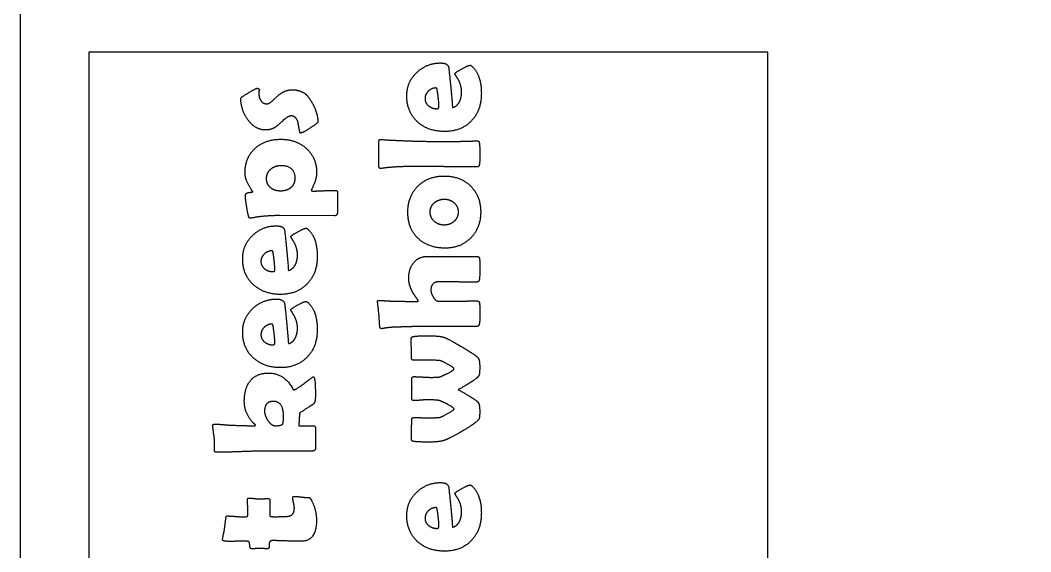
# Model space of a CAD drawing. Header units: millimetres. Extents: x 10 to 778, y 22 to 238.
# Drawn here: x 374.98 to 404.75, y 135.28 to 150.94 of the extents above; entities that cross this region are included whole.
import ezdxf

# ---------------------------------------------------------------- set-up
doc = ezdxf.new("R2010")
doc.units = ezdxf.units.MM
doc.layers.get('0').update_dxf_attribs({"linetype": 'CONTINUOUS'})

msp = doc.modelspace()

# ---------------------------------------------------------------- linework, layer by layer
for p, q in [((385.546, 146.625), (385.546, 147.376)), ((385.59, 147.424), (385.628, 147.422)), ((384.325, 145.858), (384.327, 145.429)), ((384.239, 145.179), (382.62, 145.183)), ((386.976, 143.983), (388.426, 143.979)), ((387.295, 142.663), (387.815, 142.663)), ((386.511, 140.106), (386.511, 140.161)), ((386.511, 140.091), (386.511, 140.106)), ((386.513, 140.016), (386.511, 140.102)), ((383.585, 138.25), (382.298, 138.25)), ((382.328, 136.505), (382.328, 136.347))]:
    msp.add_line(p, q)
msp.add_lwpolyline([(494.316, 27.8), (494.316, 231.8), (494.316, 237.8), (494.316, 237.818), (494.288, 237.871), (494.231, 237.9), (494.217, 237.9), (491.215, 237.9), (378.079, 237.9), (375.077, 237.9), (375.059, 237.9), (375.01, 237.871), (374.978, 237.818), (374.978, 237.8), (374.978, 231.8), (374.978, 27.8)])
msp.add_lwpolyline([(397, 112), (397, 150), (377, 150), (377, 112)], close=True)
for points in [[(386.658, 149.396), (386.953, 149.678), (387.358, 149.678)], [(387.358, 149.678), (387.571, 149.678), (387.6, 149.541)], [(387.6, 149.541), (387.604, 149.518), (387.646, 149.106)], [(387.777, 149.358), (387.798, 149.403), (387.991, 149.507)], [(387.991, 149.507), (388.185, 149.611), (388.237, 149.611)], [(388.237, 149.611), (388.252, 149.611), (388.286, 149.579)], [(388.286, 149.579), (388.561, 149.323), (388.561, 148.782)], [(386.364, 148.711), (386.364, 149.115), (386.658, 149.396)], [(387.878, 149.199), (387.827, 149.279), (387.777, 149.358)], [(387.979, 148.822), (387.979, 149.009), (387.878, 149.199)], [(381.702, 148.801), (381.928, 148.934), (381.966, 148.934)], [(381.966, 148.934), (381.987, 148.934), (382.023, 148.902)], [(382.023, 148.902), (382.008, 148.843), (382.008, 148.785)], [(382.658, 148.782), (382.817, 148.89), (383, 148.89)], [(383, 148.89), (383.108, 148.89), (383.227, 148.848)], [(383.227, 148.848), (383.36, 148.799), (383.421, 148.726)], [(387.001, 148.85), (386.902, 148.757), (386.902, 148.629)], [(387.23, 148.942), (387.1, 148.942), (387.001, 148.85)], [(387.264, 148.873), (387.253, 148.942), (387.23, 148.942)], [(387.312, 148.389), (387.312, 148.545), (387.264, 148.873)], [(387.646, 149.106), (387.674, 148.858), (387.712, 148.366)], [(381.476, 148.635), (381.476, 148.669), (381.702, 148.801)], [(381.672, 148.023), (381.476, 148.309), (381.476, 148.635)], [(382.008, 148.785), (382.008, 148.66), (382.063, 148.576)], [(382.063, 148.576), (382.126, 148.475), (382.241, 148.475)], [(382.241, 148.475), (382.315, 148.475), (382.429, 148.583)], [(382.429, 148.583), (382.599, 148.745), (382.658, 148.782)], [(383.421, 148.726), (383.555, 148.57), (383.648, 148.362)], [(386.684, 147.941), (386.364, 148.232), (386.364, 148.711)], [(386.902, 148.629), (386.902, 148.496), (387.014, 148.41)], [(387.712, 148.366), (387.848, 148.396), (387.92, 148.545)], [(387.92, 148.545), (387.979, 148.667), (387.979, 148.822)], [(388.561, 148.782), (388.561, 148.282), (388.269, 147.975)], [(383.648, 148.362), (383.745, 148.137), (383.745, 147.948)], [(387.014, 148.41), (387.117, 148.33), (387.255, 148.33)], [(387.255, 148.33), (387.312, 148.33), (387.312, 148.389)], [(382.208, 147.704), (381.892, 147.704), (381.672, 148.023)], [(382.752, 148.011), (382.54, 147.82), (382.527, 147.811)], [(382.967, 148.118), (382.874, 148.118), (382.752, 148.011)], [(383.16, 147.933), (383.101, 148.118), (382.967, 148.118)], [(383.745, 147.948), (383.745, 147.906), (383.516, 147.76)], [(388.269, 147.975), (387.972, 147.66), (387.476, 147.66)], [(382.527, 147.811), (382.376, 147.704), (382.208, 147.704)], [(383.215, 147.637), (383.187, 147.784), (383.16, 147.933)], [(383.516, 147.76), (383.288, 147.614), (383.238, 147.614)], [(387.476, 147.66), (386.993, 147.66), (386.684, 147.941)], [(381.901, 147.166), (382.191, 147.431), (382.656, 147.431)], [(382.656, 147.431), (383.105, 147.431), (383.402, 147.166)], [(383.238, 147.614), (383.219, 147.614), (383.215, 147.637)], [(385.546, 147.376), (385.546, 147.429), (385.59, 147.424)], [(385.628, 147.422), (386.536, 147.368), (387.234, 147.368)], [(387.234, 147.368), (387.808, 147.368), (388.115, 147.372)], [(388.115, 147.372), (388.164, 147.372), (388.281, 147.378)], [(388.281, 147.378), (388.389, 147.384), (388.447, 147.384)], [(388.447, 147.384), (388.492, 147.384), (388.5, 147.332)], [(381.6, 146.436), (381.6, 146.892), (381.901, 147.166)], [(383.402, 147.166), (383.709, 146.892), (383.709, 146.449)], [(388.5, 147.332), (388.517, 147.237), (388.517, 146.991)], [(388.517, 146.991), (388.517, 146.739), (388.5, 146.67)], [(382.357, 146.548), (382.225, 146.436), (382.225, 146.272)], [(382.651, 146.651), (382.483, 146.651), (382.357, 146.548)], [(383.076, 146.281), (383.076, 146.651), (382.651, 146.651)], [(385.593, 146.571), (385.546, 146.571), (385.546, 146.625)], [(385.628, 146.575), (385.605, 146.571), (385.593, 146.571)], [(386.429, 146.628), (385.965, 146.621), (385.628, 146.575)], [(387.234, 146.625), (386.351, 146.625), (386.429, 146.628)], [(387.793, 146.621), (387.419, 146.625), (387.234, 146.625)], [(388.353, 146.617), (388.166, 146.617), (387.793, 146.621)], [(388.443, 146.617), (388.437, 146.617), (388.353, 146.617)], [(388.5, 146.67), (388.489, 146.623), (388.443, 146.617)], [(381.715, 146.071), (381.6, 146.272), (381.6, 146.436)], [(382.225, 146.272), (382.225, 146.104), (382.357, 146.003)], [(382.948, 146.007), (383.076, 146.106), (383.076, 146.281)], [(383.709, 146.449), (383.709, 146.287), (383.629, 146.102)], [(386.693, 146.054), (386.991, 146.348), (387.466, 146.348)], [(387.466, 146.348), (387.945, 146.348), (388.244, 146.055)], [(381.613, 145.77), (381.613, 145.852), (381.721, 145.863)], [(381.829, 145.892), (381.829, 145.871), (381.715, 146.071)], [(381.721, 145.863), (381.829, 145.875), (381.829, 145.892)], [(382.357, 146.003), (382.477, 145.915), (382.651, 145.915)], [(382.651, 145.915), (382.83, 145.915), (382.948, 146.007)], [(383.629, 146.102), (383.549, 145.917), (383.549, 145.934)], [(383.549, 145.934), (383.549, 145.906), (383.612, 145.906)], [(383.612, 145.906), (383.719, 145.906), (383.935, 145.917)], [(383.935, 145.917), (384.15, 145.927), (384.258, 145.927)], [(384.258, 145.927), (384.325, 145.927), (384.325, 145.858)], [(386.396, 145.284), (386.396, 145.759), (386.693, 146.054)], [(388.244, 146.055), (388.542, 145.761), (388.542, 145.284)], [(381.649, 145.444), (381.613, 145.669), (381.613, 145.77)], [(387.466, 145.658), (387.3, 145.658), (387.172, 145.555)], [(387.758, 145.56), (387.636, 145.658), (387.466, 145.658)], [(381.716, 145.131), (381.684, 145.213), (381.649, 145.444)], [(384.327, 145.429), (384.327, 145.284), (384.316, 145.242)], [(386.699, 144.511), (386.396, 144.796), (386.396, 145.284)], [(387.172, 145.555), (387.045, 145.452), (387.045, 145.288)], [(387.045, 145.288), (387.045, 145.122), (387.176, 145.015)], [(387.888, 145.288), (387.888, 145.452), (387.758, 145.56)], [(387.758, 145.015), (387.888, 145.122), (387.888, 145.288)], [(388.542, 145.284), (388.542, 144.822), (388.248, 144.523)], [(381.758, 145.105), (381.726, 145.105), (381.716, 145.131)], [(381.794, 145.11), (381.773, 145.105), (381.758, 145.105)], [(382.62, 145.183), (382.13, 145.183), (381.794, 145.11)], [(384.316, 145.242), (384.302, 145.179), (384.239, 145.179)], [(387.176, 145.015), (387.297, 144.914), (387.466, 144.914)], [(387.466, 144.914), (387.636, 144.914), (387.758, 145.015)], [(381.825, 144.599), (382.119, 144.881), (382.525, 144.881)], [(382.525, 144.881), (382.738, 144.881), (382.767, 144.744)], [(382.767, 144.744), (382.771, 144.721), (382.813, 144.309)], [(382.944, 144.561), (382.965, 144.605), (383.158, 144.709)], [(383.158, 144.709), (383.351, 144.813), (383.404, 144.813)], [(383.404, 144.813), (383.419, 144.813), (383.452, 144.782)], [(383.452, 144.782), (383.728, 144.525), (383.728, 143.985)], [(381.531, 143.913), (381.531, 144.317), (381.825, 144.599)], [(383.045, 144.401), (382.994, 144.481), (382.944, 144.561)], [(383.145, 144.025), (383.145, 144.212), (383.045, 144.401)], [(387.491, 144.225), (387.003, 144.225), (386.699, 144.511)], [(388.248, 144.523), (387.953, 144.225), (387.491, 144.225)], [(382.397, 144.145), (382.267, 144.145), (382.168, 144.052)], [(382.431, 144.075), (382.42, 144.145), (382.397, 144.145)], [(382.479, 143.592), (382.479, 143.747), (382.431, 144.075)], [(382.813, 144.309), (382.841, 144.061), (382.878, 143.569)], [(381.85, 143.144), (381.531, 143.434), (381.531, 143.913)], [(382.168, 144.052), (382.069, 143.96), (382.069, 143.831)], [(382.069, 143.831), (382.069, 143.699), (382.18, 143.613)], [(383.087, 143.747), (383.145, 143.869), (383.145, 144.025)], [(383.728, 143.985), (383.728, 143.485), (383.436, 143.178)], [(386.421, 143.337), (386.421, 143.607), (386.562, 143.787)], [(386.562, 143.787), (386.713, 143.983), (386.976, 143.983)], [(388.426, 143.979), (388.5, 143.979), (388.508, 143.92)], [(388.508, 143.92), (388.517, 143.852), (388.517, 143.613)], [(382.18, 143.613), (382.283, 143.533), (382.422, 143.533)], [(382.422, 143.533), (382.479, 143.533), (382.479, 143.592)], [(382.878, 143.569), (383.015, 143.598), (383.087, 143.747)], [(388.517, 143.613), (388.517, 143.382), (388.5, 143.291)], [(386.494, 143.016), (386.421, 143.182), (386.421, 143.337)], [(387.321, 143.234), (387.075, 143.234), (387.075, 142.984)], [(387.865, 143.228), (387.501, 143.234), (387.321, 143.234)], [(388.41, 143.222), (388.229, 143.222), (387.865, 143.228)], [(388.5, 143.291), (388.487, 143.222), (388.41, 143.222)], [(382.643, 142.862), (382.159, 142.862), (381.85, 143.144)], [(383.436, 143.178), (383.139, 142.862), (382.643, 142.862)], [(386.631, 142.782), (386.545, 142.904), (386.494, 143.016)], [(387.075, 142.984), (387.075, 142.9), (387.142, 142.787)], [(381.825, 142.442), (382.119, 142.724), (382.525, 142.724)], [(382.525, 142.724), (382.738, 142.724), (382.767, 142.587)], [(382.767, 142.587), (382.771, 142.564), (382.813, 142.152)], [(383.158, 142.552), (383.351, 142.656), (383.404, 142.656)], [(383.404, 142.656), (383.419, 142.656), (383.452, 142.625)], [(383.452, 142.625), (383.728, 142.368), (383.728, 141.828)], [(385.502, 142.65), (385.502, 142.684), (385.546, 142.684)], [(385.546, 142.269), (385.502, 142.65), (385.502, 142.65)], [(385.546, 142.684), (385.614, 142.684), (385.729, 142.675)], [(385.729, 142.675), (385.864, 142.667), (385.912, 142.667)], [(385.912, 142.667), (386.387, 142.654), (386.663, 142.654)], [(386.705, 142.675), (386.705, 142.679), (386.631, 142.782)], [(386.663, 142.654), (386.705, 142.654), (386.705, 142.675)], [(387.142, 142.787), (387.215, 142.663), (387.295, 142.663)], [(387.815, 142.663), (387.916, 142.663), (388.118, 142.667)], [(388.118, 142.667), (388.321, 142.671), (388.422, 142.671)], [(388.422, 142.671), (388.5, 142.671), (388.508, 142.606)], [(388.508, 142.606), (388.517, 142.541), (388.517, 142.24)], [(381.531, 141.756), (381.531, 142.16), (381.825, 142.442)], [(382.944, 142.404), (382.965, 142.448), (383.158, 142.552)], [(383.045, 142.244), (382.994, 142.324), (382.944, 142.404)], [(382.813, 142.152), (382.841, 141.904), (382.878, 141.412)], [(383.145, 141.868), (383.145, 142.055), (383.045, 142.244)], [(385.557, 142.074), (385.55, 142.242), (385.546, 142.269)], [(385.58, 141.883), (385.561, 141.948), (385.557, 142.074)], [(388.5, 141.992), (388.483, 141.916), (388.426, 141.916)], [(388.517, 142.24), (388.517, 142.068), (388.5, 141.992)], [(381.85, 140.987), (381.531, 141.277), (381.531, 141.756)], [(382.168, 141.895), (382.069, 141.803), (382.069, 141.674)], [(382.397, 141.988), (382.267, 141.988), (382.168, 141.895)], [(382.431, 141.918), (382.42, 141.988), (382.397, 141.988)], [(382.479, 141.435), (382.479, 141.59), (382.431, 141.918)], [(383.087, 141.59), (383.145, 141.712), (383.145, 141.868)], [(383.728, 141.828), (383.728, 141.328), (383.436, 141.021)], [(385.622, 141.851), (385.59, 141.851), (385.58, 141.883)], [(385.662, 141.857), (385.635, 141.851), (385.622, 141.851)], [(385.975, 141.895), (385.792, 141.885), (385.662, 141.857)], [(386.29, 141.906), (386.133, 141.899), (385.975, 141.895)], [(387.428, 141.92), (386.74, 141.92), (386.29, 141.906)], [(387.927, 141.918), (387.594, 141.92), (387.428, 141.92)], [(388.426, 141.916), (388.26, 141.916), (387.927, 141.918)], [(382.069, 141.674), (382.069, 141.542), (382.18, 141.456)], [(382.18, 141.456), (382.283, 141.376), (382.422, 141.376)], [(382.422, 141.376), (382.479, 141.376), (382.479, 141.435)], [(382.878, 141.412), (383.015, 141.441), (383.087, 141.59)], [(386.494, 141.548), (386.494, 141.605), (386.553, 141.62)], [(386.501, 141.257), (386.494, 141.452), (386.494, 141.548)], [(386.553, 141.62), (386.642, 141.643), (387.028, 141.643)], [(387.028, 141.643), (387.356, 141.643), (387.485, 141.59)], [(387.485, 141.59), (387.619, 141.536), (387.985, 141.317)], [(386.507, 140.966), (386.507, 141.063), (386.501, 141.257)], [(387.985, 141.317), (388.361, 141.094), (388.452, 141.01)], [(382.643, 140.705), (382.159, 140.705), (381.85, 140.987)], [(383.436, 141.021), (383.139, 140.705), (382.643, 140.705)], [(386.581, 140.924), (386.507, 140.924), (386.507, 140.966)], [(387.325, 140.916), (387.245, 140.924), (386.581, 140.924)], [(387.564, 140.81), (387.382, 140.909), (387.325, 140.916)], [(387.756, 140.67), (387.756, 140.707), (387.564, 140.81)], [(388.452, 141.01), (388.513, 140.953), (388.513, 140.733)], [(381.747, 140.308), (381.934, 140.546), (382.294, 140.546)], [(382.294, 140.546), (382.759, 140.546), (383, 140.089)], [(387.337, 140.436), (387.409, 140.459), (387.567, 140.537)], [(387.567, 140.537), (387.756, 140.632), (387.756, 140.67)], [(388.513, 140.733), (388.513, 140.55), (388.5, 140.501)], [(381.579, 139.724), (381.579, 140.091), (381.747, 140.308)], [(383.045, 140.047), (383.08, 140.047), (383.342, 140.243)], [(383.342, 140.243), (383.604, 140.438), (383.616, 140.438)], [(383.616, 140.438), (383.673, 140.438), (383.673, 139.881)], [(386.511, 140.161), (386.509, 140.241), (386.515, 140.394)], [(386.515, 140.394), (386.522, 140.44), (386.581, 140.44)], [(386.581, 140.44), (386.66, 140.44), (386.823, 140.43)], [(386.823, 140.43), (386.986, 140.419), (387.066, 140.419)], [(387.066, 140.419), (387.281, 140.419), (387.337, 140.436)], [(388.458, 140.428), (388.34, 140.308), (387.88, 140.058)], [(388.5, 140.501), (388.489, 140.461), (388.458, 140.428)], [(383, 140.089), (383.021, 140.047), (383.045, 140.047)], [(386.511, 140.102), (386.511, 140.1), (386.51, 140.095)], [(386.51, 140.095), (386.509, 140.089), (386.511, 140.091)], [(386.515, 139.782), (386.515, 139.841), (386.513, 140.016)], [(387.88, 140.058), (388.353, 139.793), (388.458, 139.696)], [(381.863, 139.059), (381.579, 139.333), (381.579, 139.724)], [(382.431, 139.711), (382.176, 139.711), (382.176, 139.423)], [(382.733, 139.284), (382.733, 139.711), (382.431, 139.711)], [(383.618, 139.633), (383.478, 139.549), (383.215, 139.37)], [(383.673, 139.881), (383.673, 139.667), (383.618, 139.633)], [(386.581, 139.734), (386.515, 139.734), (386.515, 139.782)], [(386.767, 139.746), (386.642, 139.734), (386.581, 139.734)], [(386.955, 139.757), (386.892, 139.757), (386.767, 139.746)], [(387.334, 139.732), (387.258, 139.757), (386.955, 139.757)], [(387.569, 139.625), (387.411, 139.707), (387.334, 139.732)], [(387.756, 139.486), (387.756, 139.524), (387.569, 139.625)], [(388.458, 139.696), (388.513, 139.646), (388.513, 139.421)], [(382.176, 139.423), (382.176, 139.295), (382.273, 139.15)], [(383.215, 139.37), (383.202, 139.36), (383.185, 138.992)], [(387.329, 139.24), (387.375, 139.244), (387.566, 139.352)], [(387.566, 139.352), (387.756, 139.461), (387.756, 139.486)], [(388.513, 139.421), (388.513, 139.261), (388.5, 139.215)], [(380.652, 139.009), (380.652, 139.042), (380.713, 139.042)], [(380.713, 139.042), (380.793, 139.042), (380.93, 139.03)], [(380.93, 139.03), (381.089, 139.015), (381.148, 139.013)], [(381.909, 139.009), (381.897, 139.028), (381.863, 139.059)], [(382.273, 139.15), (382.376, 138.994), (382.498, 138.994)], [(382.498, 138.994), (382.672, 138.994), (382.708, 139.042)], [(382.708, 139.042), (382.733, 139.08), (382.733, 139.284)], [(386.505, 138.897), (386.511, 139.091), (386.511, 139.187)], [(386.511, 139.187), (386.511, 139.236), (386.581, 139.236)], [(386.581, 139.236), (386.642, 139.236), (386.767, 139.232)], [(386.767, 139.232), (386.892, 139.227), (386.953, 139.227)], [(386.953, 139.227), (387.207, 139.227), (387.329, 139.24)], [(388.5, 139.215), (388.471, 139.11), (388.044, 138.859)], [(380.671, 138.807), (380.652, 138.935), (380.652, 139.009)], [(380.696, 138.603), (380.692, 138.662), (380.671, 138.807)], [(381.148, 139.013), (381.6, 138.994), (381.848, 138.994)], [(381.848, 138.994), (381.907, 138.994), (381.909, 139.009)], [(383.185, 138.992), (383.251, 138.992), (383.393, 138.994)], [(383.393, 138.994), (383.536, 138.996), (383.606, 138.996)], [(383.606, 138.996), (383.669, 138.996), (383.675, 138.935)], [(383.675, 138.935), (383.679, 138.897), (383.679, 138.603)], [(386.499, 138.607), (386.499, 138.704), (386.505, 138.897)], [(388.044, 138.859), (387.695, 138.656), (387.485, 138.567)], [(380.7, 138.269), (380.7, 138.38), (380.696, 138.603)], [(383.679, 138.603), (383.679, 138.349), (383.671, 138.307)], [(386.553, 138.534), (386.499, 138.548), (386.499, 138.607)], [(387.028, 138.513), (386.639, 138.513), (386.553, 138.534)], [(387.485, 138.567), (387.35, 138.513), (387.028, 138.513)], [(380.753, 138.212), (380.703, 138.212), (380.7, 138.269)], [(381.525, 138.231), (381.009, 138.212), (380.753, 138.212)], [(382.298, 138.25), (382.04, 138.25), (381.525, 138.231)], [(383.671, 138.307), (383.66, 138.25), (383.585, 138.25)], [(386.658, 137.037), (386.953, 137.319), (387.358, 137.319)], [(387.358, 137.319), (387.571, 137.319), (387.6, 137.182)], [(387.991, 137.147), (388.185, 137.251), (388.237, 137.251)], [(388.237, 137.251), (388.252, 137.251), (388.286, 137.22)], [(386.364, 136.351), (386.364, 136.755), (386.658, 137.037)], [(387.6, 137.182), (387.604, 137.159), (387.646, 136.747)], [(387.777, 136.999), (387.798, 137.043), (387.991, 137.147)], [(387.878, 136.839), (387.827, 136.919), (387.777, 136.999)], [(388.286, 137.22), (388.561, 136.963), (388.561, 136.423)], [(381.674, 136.818), (381.674, 136.864), (381.705, 136.864)], [(381.68, 136.593), (381.674, 136.742), (381.674, 136.818)], [(381.705, 136.864), (381.754, 136.864), (381.85, 136.854)], [(381.85, 136.854), (381.947, 136.843), (381.995, 136.843)], [(381.995, 136.843), (382.046, 136.843), (382.143, 136.845)], [(382.143, 136.845), (382.239, 136.848), (382.29, 136.848)], [(382.29, 136.848), (382.334, 136.848), (382.334, 136.787)], [(382.331, 136.646), (382.328, 136.547), (382.328, 136.505)], [(382.334, 136.787), (382.334, 136.745), (382.331, 136.646)], [(383.005, 136.869), (383.005, 136.913), (383.051, 136.913)], [(383.029, 136.731), (383.005, 136.829), (383.005, 136.869)], [(383.053, 136.581), (383.053, 136.633), (383.029, 136.731)], [(383.051, 136.913), (383.114, 136.913), (383.242, 136.897)], [(383.242, 136.897), (383.37, 136.881), (383.43, 136.881)], [(383.43, 136.881), (383.49, 136.881), (383.507, 136.869)], [(383.507, 136.869), (383.524, 136.856), (383.555, 136.799)], [(383.555, 136.799), (383.705, 136.528), (383.705, 136.198)], [(387.646, 136.747), (387.674, 136.499), (387.712, 136.007)], [(387.979, 136.463), (387.979, 136.65), (387.878, 136.839)], [(381.037, 136.284), (381.041, 136.337), (381.073, 136.337)], [(381.073, 136.337), (381.157, 136.337), (381.327, 136.323)], [(381.583, 136.309), (381.686, 136.309), (381.686, 136.37)], [(381.686, 136.37), (381.686, 136.444), (381.68, 136.593)], [(382.328, 136.347), (382.328, 136.316), (382.42, 136.316)], [(382.719, 136.318), (382.895, 136.318), (382.963, 136.358)], [(382.963, 136.358), (383.053, 136.415), (383.053, 136.581)], [(386.684, 135.582), (386.364, 135.872), (386.364, 136.351)], [(387.001, 136.49), (386.902, 136.398), (386.902, 136.269)], [(387.23, 136.583), (387.1, 136.583), (387.001, 136.49)], [(387.264, 136.513), (387.253, 136.583), (387.23, 136.583)], [(387.312, 136.03), (387.312, 136.185), (387.264, 136.513)], [(387.92, 136.185), (387.979, 136.307), (387.979, 136.463)], [(388.561, 136.423), (388.561, 135.923), (388.269, 135.616)], [(380.997, 135.96), (381.012, 136.068), (381.037, 136.284)], [(381.327, 136.323), (381.497, 136.309), (381.583, 136.309)], [(382.42, 136.316), (382.471, 136.316), (382.569, 136.316)], [(382.569, 136.316), (382.67, 136.318), (382.719, 136.318)], [(383.705, 136.198), (383.705, 135.59), (383.24, 135.59)], [(386.902, 136.269), (386.902, 136.137), (387.014, 136.051)], [(387.014, 136.051), (387.117, 135.971), (387.255, 135.971)], [(387.712, 136.007), (387.848, 136.036), (387.92, 136.185)], [(380.94, 135.632), (380.94, 135.689), (380.965, 135.794)], [(380.965, 135.794), (380.993, 135.914), (380.997, 135.96)], [(387.255, 135.971), (387.312, 135.971), (387.312, 136.03)], [(381.184, 135.586), (380.94, 135.586), (380.94, 135.632)], [(381.443, 135.595), (381.171, 135.586), (381.184, 135.586)], [(381.695, 135.586), (381.615, 135.599), (381.443, 135.595)], [(381.737, 135.504), (381.735, 135.58), (381.695, 135.586)], [(381.783, 135.37), (381.741, 135.37), (381.737, 135.504)], [(382.315, 135.45), (382.315, 135.37), (382.258, 135.37)], [(382.405, 135.611), (382.313, 135.611), (382.313, 135.504)], [(382.313, 135.504), (382.313, 135.496), (382.313, 135.477)], [(382.313, 135.477), (382.315, 135.458), (382.315, 135.45)], [(382.823, 135.601), (382.544, 135.611), (382.405, 135.611)], [(383.24, 135.59), (383.101, 135.59), (382.823, 135.601)], [(387.476, 135.3), (386.993, 135.3), (386.684, 135.582)], [(388.269, 135.616), (387.972, 135.3), (387.476, 135.3)], [(381.918, 135.375), (381.827, 135.37), (381.783, 135.37)], [(382.052, 135.38), (382.008, 135.38), (381.918, 135.375)], [(382.155, 135.375), (382.086, 135.38), (382.052, 135.38)], [(382.258, 135.37), (382.225, 135.37), (382.155, 135.375)]]:
    msp.add_open_spline(points, degree=2)

doc.saveas('drawing.dxf')
